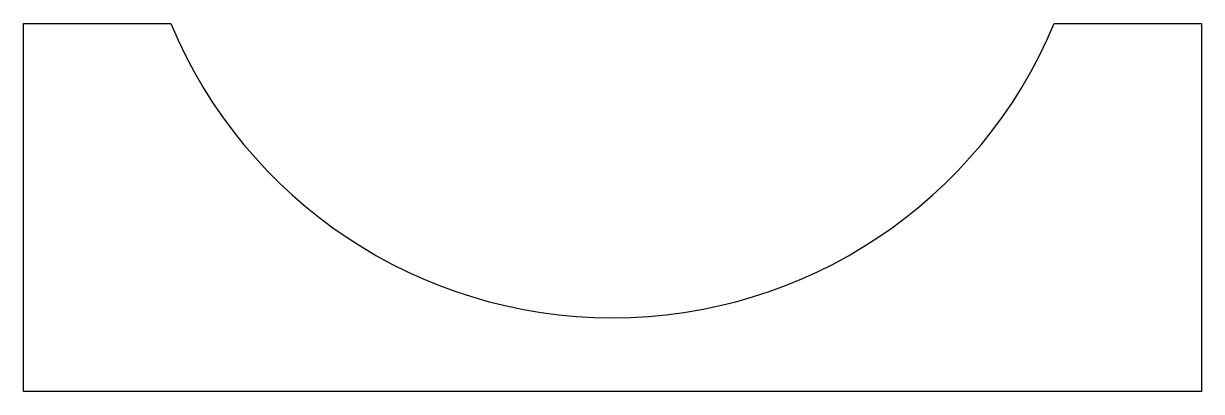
# Model space of a CAD drawing. Header units: millimetres. Extents: x -91 to 69, y 20 to 70.
import ezdxf

# ---------------------------------------------------------------- set-up
doc = ezdxf.new("R2010")
doc.units = ezdxf.units.MM
doc.header["$MEASUREMENT"] = 0
doc.layers.add('On_Fillet_5mm', color=6, linetype='Continuous')
doc.layers.add('Out_cut', color=1, linetype='Continuous')

msp = doc.modelspace()

# ---------------------------------------------------------------- linework, layer by layer
at = {"layer": 'On_Fillet_5mm'}
msp.add_lwpolyline([(-91, 70), (-71, 70, 0.666667), (49, 70), (69, 70)], format="xyb", dxfattribs=at)
at = {"layer": 'Out_cut'}
msp.add_lwpolyline([(-91, 20), (-91, 70), (-71, 70, 0.666667), (49, 70), (69, 70), (69, 20)], format="xyb", close=True, dxfattribs=at)

doc.saveas('drawing.dxf')
